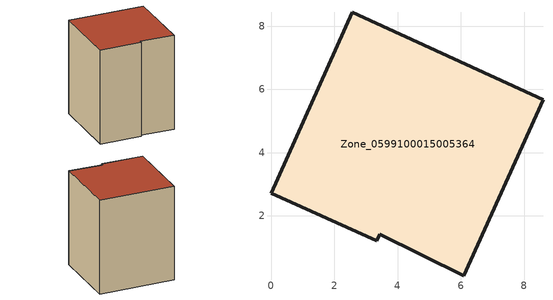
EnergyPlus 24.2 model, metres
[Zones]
Zone_0599100015005364
 floor ground (C_G): 2.57,8.44 8.6,5.67 6.1,0.11 3.43,1.41 3.34,1.22 0,2.72 z0.84
 wall outside (C_F): 8.6,5.67 2.57,8.44 0,2.72 3.34,1.22 3.43,1.41 6.1,0.11 8.6,5.67 z0.84:9.31
 roof outside (C_R): 3.43,1.41 6.1,0.11 8.6,5.67 2.57,8.44 0,2.72 3.34,1.22 z9.31
[BUILDING]
Pand.0599100015005364: North Axis=0; Terrain=City; Loads Convergence Tolerance Value=0.04; Temperature Convergence Tolerance Value=0.4; Solar Distribution=FullExterior; Maximum Number of Warmup Days=25; Minimum Number of Warmup Days=1
[Site:Location]
Rotterdam.The.Hague.AP_ZH_NLD Design_Conditions: Latitude=51.96; Longitude=4.45; Time Zone=1; Elevation=-4.5
[SITE:GROUNDTEMPERATURE:BUILDINGSURFACE]
18, 18, 18, 18, 18, 18, 18, 18, 18, 18, 18, 18
[MATERIAL] Thermal Absorptance=0.9; Solar Absorptance=0.7; Visible Absorptance=0.7
Name | Roughness | Thickness | Conductivity | Density | Specific Heat
G.TC.1946-1964 | MediumSmooth | 0.15 | 1 | 540 | 1210
F.TC.1946-1964 | Rough | 0.3 | 0.857143 | 1920 | 840
R.TC.1946-1964 | MediumRough | 0.2 | 0.235294 | 1500 | 1000
[CONSTRUCTION]
C_G: G.TC.1946-1964
C_F: F.TC.1946-1964
C_R: R.TC.1946-1964
[ZONE]
Zone_0599100015005364: Type=1; Multiplier=1; Ceiling Height=Autocalculate; Volume=Autocalculate; Floor Area=autocalculate; Part of Total Floor Area=Yes
[ZONEINFILTRATION:DESIGNFLOWRATE]
Infil_Zone_0599100015005364: Zone or ZoneList or Space or SpaceList=Zone_0599100015005364; Schedule=AlwaysOn; Design Flow Rate Calculation Method=Flow/Area; Flow Rate per Floor Area=0.003; Constant Term Coefficient=1; Temperature Term Coefficient=0; Velocity Term Coefficient=0; Velocity Squared Term Coefficient=0
[HVACTEMPLATE:ZONE:IDEALLOADSAIRSYSTEM]
Zone_0599100015005364: Maximum Heating Supply Air Temperature=50; Minimum Cooling Supply Air Temperature=13; Maximum Heating Supply Air Humidity Ratio=0.0156; Minimum Cooling Supply Air Humidity Ratio=0.0077; Heating Limit=NoLimit; Cooling Limit=NoLimit; Dehumidification Control Type=ConstantSensibleHeatRatio; Cooling Sensible Heat Ratio=0.7; Dehumidification Setpoint=60; Humidification Control Type=None; Humidification Setpoint=30; Outdoor Air Method=None; Outdoor Air Flow Rate per Person=0.00944; Outdoor Air Flow Rate per Zone Floor Area=0; Outdoor Air Flow Rate per Zone=0; Demand Controlled Ventilation Type=None; Outdoor Air Economizer Type=NoEconomizer; Heat Recovery Type=None; Sensible Heat Recovery Effectiveness=0.7; Latent Heat Recovery Effectiveness=0.65
[ZONECONTROL:THERMOSTAT]
ThermostatControl_Zone_0599100015005364: Zone or ZoneList=Zone_0599100015005364; Control Type Schedule=DualSetpointControlType; Control 1=Thermostat_Zone_0599100015005364; Temperature Difference Between Cutout And Setpoint=0
[THERMOSTATSETPOINT:DUALSETPOINT]
Thermostat_Zone_0599100015005364: Heating Setpoint Temperature Schedule=HeatingSetpoint_Zone_0599100015005364; Cooling Setpoint Temperature Schedule=CoolingSetpoint_Zone_0599100015005364
[SCHEDULE:COMPACT]
HeatingSetpoint_Zone_0599100015005364: Through: 12/31, For: AllDays, Until: 24:00, 21
CoolingSetpoint_Zone_0599100015005364: Through: 12/31, For: AllDays, Until: 24:00, 24
DualSetpointControlType: Through: 12/31, For: AllDays, Until: 24:00, 4
AlwaysOn: Through: 12/31, For: AllDays, Until: 24:00, 1
